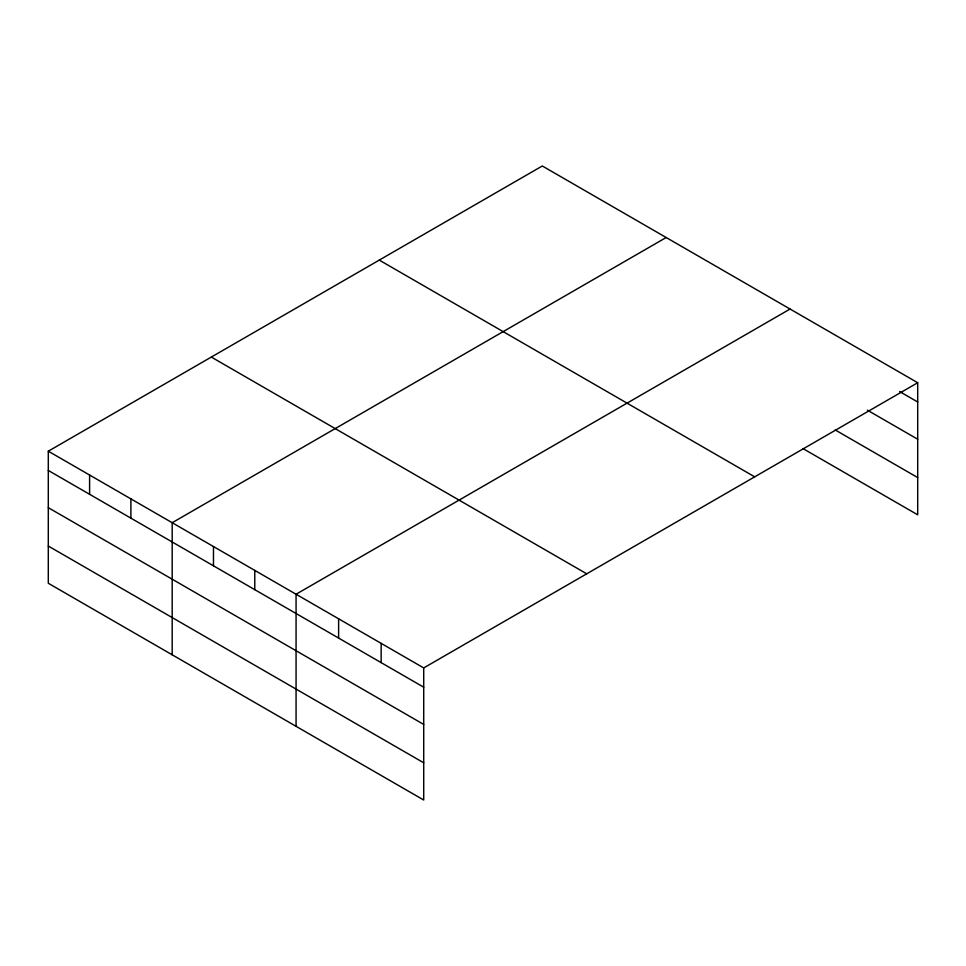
<?xml version="1.0" encoding="UTF-8"?>
<svg xmlns="http://www.w3.org/2000/svg" width="966" height="966" viewBox="0 0 966 966"><rect width="100%" height="100%" fill="white"/><g stroke="black" fill="none" stroke-linecap="round" stroke-linejoin="round"><path stroke-width="1.45" d="M917.7 382.729L542.288 165.983L48.3 451.194L48.3 583.271L423.712 800.017L423.712 667.929L917.7 382.729L917.7 514.806L802.951 448.562M666.178 237.515L172.19 522.715L172.19 654.803M790.067 309.035L296.067 594.235L296.067 726.323M899.648 391.568L917.7 401.989M867.42 410.188L917.7 439.228M835.192 429.942L917.7 477.578M379.276 260.108L754.688 476.842M211.312 357.07L586.724 573.816M48.3 451.194L423.712 667.929M48.3 470.454L423.712 687.2M48.3 507.681L423.712 724.428M48.3 546.044L423.712 762.79M381.159 643.368L381.159 662.628M338.619 618.808L338.619 638.067M254.77 570.399L254.77 589.658M213.474 546.551L213.474 565.822M130.893 498.879L130.893 518.138M89.597 475.03L89.597 494.302"/></g></svg>
